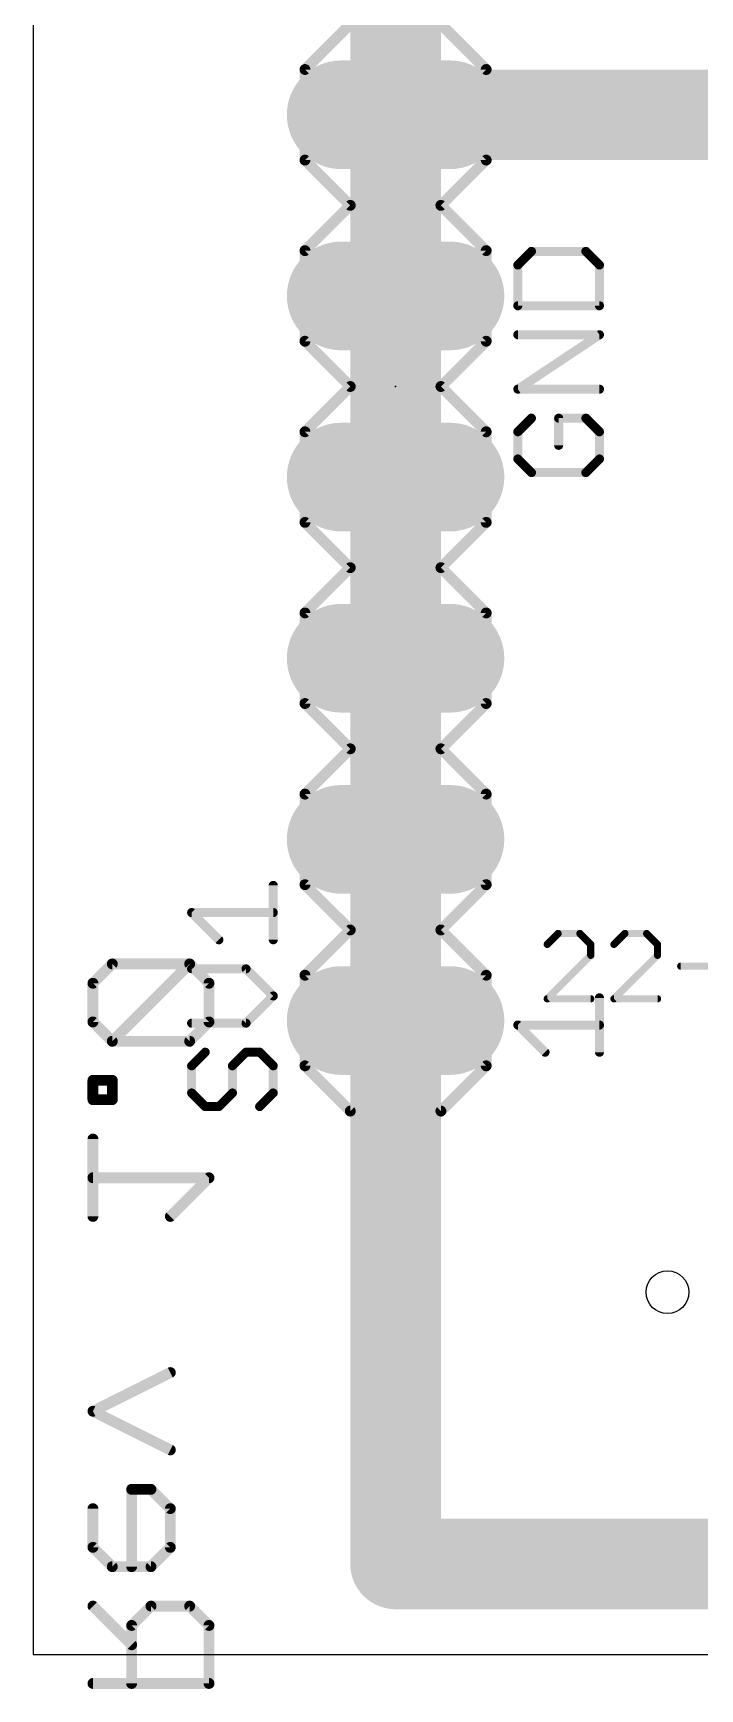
# Model space of a CAD drawing. Extents: x 14 to 39, y 7.1 to 47.
# Drawn here: x 13.97 to 23.31, y 7.14 to 30.36 of the extents above; entities that cross this region are included whole.
import ezdxf

# ---------------------------------------------------------------- set-up
doc = ezdxf.new("R2010")
doc.units = 0
for name, color, linetype in [('16', 175, 'CONTINUOUS'), ('17', 82, 'CONTINUOUS'), ('20', 7, 'CONTINUOUS'), ('21', 253, 'CONTINUOUS'), ('23', 7, 'CONTINUOUS'), ('25', 253, 'CONTINUOUS'), ('27', 253, 'CONTINUOUS'), ('51', 253, 'CONTINUOUS')]:
    doc.layers.add(name, color=color, linetype=linetype)

# ---------------------------------------------------------------- blocks, each defined once
blk = doc.blocks.new('RECT')
blk.add_solid([(-0.5, -0.5), (0.5, -0.5), (-0.5, 0.5), (0.5, 0.5)])
blk = doc.blocks.new('LONGP100')
at = {"const_width": 1}
blk.add_lwpolyline([(-0.5, 0), (0.5, 0)], dxfattribs=at)
at = {"const_width": 0.5}
for points in [[(-0.5, 0.25, 1), (-0.5, -0.25)], [(0.5, -0.25, 1), (0.5, 0.25)]]:
    blk.add_lwpolyline(points, format="xyb", dxfattribs=at)

msp = doc.modelspace()

# ---------------------------------------------------------------- linework, layer by layer
at = {"layer": '16'}
for points, const_width in [([(19.05, 31.75), (19.05, 29.21)], 1.27), ([(24.13, 29.21), (19.05, 29.21)], 1.27), ([(19.05, 26.67), (19.05, 29.21)], 1.27), ([(19.05, 24.13), (19.05, 26.67)], 1.27), ([(19.05, 21.59), (19.05, 24.13)], 1.27), ([(19.05, 19.05), (19.05, 21.59)], 1.27), ([(19.05, 16.51), (19.05, 19.05)], 1.27), ([(15.0794, 17.3037), (14.8082, 17.0325)], 0.1524), ([(16.164, 17.3037), (15.0794, 17.3037)], 0.1524), ([(15.0794, 16.219), (16.164, 17.3037)], 0.1524), ([(16.4352, 17.0325), (16.164, 17.3037)], 0.1524), ([(14.8082, 17.0325), (14.8082, 16.4902)], 0.1524), ([(16.4352, 16.4902), (16.4352, 17.0325)], 0.1524), ([(19.05, 8.89), (19.05, 16.51)], 1.27), ([(14.8082, 16.4902), (15.0794, 16.219)], 0.1524), ([(16.164, 16.219), (16.4352, 16.4902)], 0.1524), ([(15.0794, 16.219), (16.164, 16.219)], 0.1524), ([(15.0794, 15.6716), (14.8082, 15.6716)], 0.1524), ([(14.8082, 15.6716), (14.8082, 15.4004)], 0.1524), ([(15.0794, 15.4004), (15.0794, 15.6716)], 0.1524), ([(14.8082, 15.4004), (15.0794, 15.4004)], 0.1524), ([(14.8082, 13.7633), (14.8082, 14.848)], 0.1524), ([(16.4352, 14.3056), (14.8082, 14.3056)], 0.1524), ([(15.8929, 13.7633), (16.4352, 14.3056)], 0.1524), ([(14.8082, 11.0313), (15.8929, 11.5736)], 0.1524), ([(15.8929, 10.489), (14.8082, 11.0313)], 0.1524), ([(15.6217, 9.9365), (15.3505, 9.9365)], 0.1524), ([(15.3505, 9.9365), (15.3505, 8.8518)], 0.1524), ([(15.8929, 9.6653), (15.6217, 9.9365)], 0.1524), ([(14.8082, 9.6653), (14.8082, 9.123)], 0.1524), ([(15.8929, 9.123), (15.8929, 9.6653)], 0.1524), ([(27.94, 8.89), (19.05, 8.89)], 1.27), ([(14.8082, 9.123), (15.0794, 8.8518)], 0.1524), ([(15.6217, 8.8518), (15.8929, 9.123)], 0.1524), ([(15.0794, 8.8518), (15.6217, 8.8518)], 0.1524), ([(15.3505, 7.757), (14.8082, 8.2993)], 0.1524), ([(15.6217, 8.2993), (15.3505, 8.0282)], 0.1524), ([(16.164, 8.2993), (15.6217, 8.2993)], 0.1524), ([(16.4352, 8.0282), (16.164, 8.2993)], 0.1524), ([(15.3505, 8.0282), (15.3505, 7.2147)], 0.1524), ([(16.4352, 7.2147), (16.4352, 8.0282)], 0.1524), ([(14.8082, 7.2147), (16.4352, 7.2147)], 0.1524)]:
    msp.add_lwpolyline(points, dxfattribs=dict(at, const_width=const_width))
for points, const_width in [([(19.05, 29.5275, 1), (19.05, 28.8925)], 0.635), ([(19.3675, 29.21, 1), (18.7325, 29.21)], 0.635), ([(18.7325, 29.21, 1), (19.3675, 29.21)], 0.635), ([(19.3675, 26.67, 1), (18.7325, 26.67)], 0.635), ([(18.7325, 26.67, 1), (19.3675, 26.67)], 0.635), ([(19.3675, 24.13, 1), (18.7325, 24.13)], 0.635), ([(18.7325, 24.13, 1), (19.3675, 24.13)], 0.635), ([(19.3675, 21.59, 1), (18.7325, 21.59)], 0.635), ([(18.7325, 21.59, 1), (19.3675, 21.59)], 0.635), ([(19.3675, 19.05, 1), (18.7325, 19.05)], 0.635), ([(18.7325, 19.05, 1), (19.3675, 19.05)], 0.635), ([(15.0794, 17.3418, 1), (15.0794, 17.2656)], 0.0762), ([(15.1063, 17.2767, 1), (15.0524, 17.3306)], 0.0762), ([(16.191, 17.3306, 1), (16.1371, 17.2767)], 0.0762), ([(16.191, 17.2767, 1), (16.1371, 17.3306)], 0.0762), ([(16.164, 17.2656, 1), (16.164, 17.3418)], 0.0762), ([(14.8463, 17.0325, 1), (14.7701, 17.0325)], 0.0762), ([(14.7813, 17.0595, 1), (14.8351, 17.0056)], 0.0762), ([(16.4733, 17.0325, 1), (16.3971, 17.0325)], 0.0762), ([(16.4082, 17.0056, 1), (16.4621, 17.0595)], 0.0762), ([(19.3675, 16.51, 1), (18.7325, 16.51)], 0.635), ([(18.7325, 16.51, 1), (19.3675, 16.51)], 0.635), ([(14.8351, 16.5171, 1), (14.7813, 16.4632)], 0.0762), ([(14.7701, 16.4902, 1), (14.8463, 16.4902)], 0.0762), ([(16.3971, 16.4902, 1), (16.4733, 16.4902)], 0.0762), ([(16.4621, 16.4632, 1), (16.4082, 16.5171)], 0.0762), ([(15.0524, 16.246, 1), (15.1063, 16.1921)], 0.0762), ([(15.0794, 16.2571, 1), (15.0794, 16.1809)], 0.0762), ([(15.0524, 16.1921, 1), (15.1063, 16.246)], 0.0762), ([(16.1371, 16.246, 1), (16.191, 16.1921)], 0.0762), ([(16.164, 16.1809, 1), (16.164, 16.2571)], 0.0762), ([(14.8082, 15.7097, 1), (14.8082, 15.6335)], 0.0762), ([(14.8463, 15.6716, 1), (14.7701, 15.6716)], 0.0762), ([(15.1175, 15.6716, 1), (15.0413, 15.6716)], 0.0762), ([(15.0794, 15.6335, 1), (15.0794, 15.7097)], 0.0762), ([(14.8082, 15.4385, 1), (14.8082, 15.3623)], 0.0762), ([(14.7701, 15.4004, 1), (14.8463, 15.4004)], 0.0762), ([(15.0413, 15.4004, 1), (15.1175, 15.4004)], 0.0762), ([(15.0794, 15.3623, 1), (15.0794, 15.4385)], 0.0762), ([(14.8463, 14.848, 1), (14.7701, 14.848)], 0.0762), ([(14.8082, 14.3437, 1), (14.8082, 14.2675)], 0.0762), ([(16.4621, 14.2787, 1), (16.4082, 14.3326)], 0.0762), ([(16.4352, 14.2675, 1), (16.4352, 14.3437)], 0.0762), ([(14.7701, 13.7633, 1), (14.8463, 13.7633)], 0.0762), ([(15.8659, 13.7902, 1), (15.9198, 13.7363)], 0.0762), ([(15.9099, 11.5396, 1), (15.8758, 11.6077)], 0.0762), ([(14.8252, 11.0654, 1), (14.7912, 10.9972)], 0.0762), ([(14.7912, 11.0654, 1), (14.8252, 10.9972)], 0.0762), ([(15.8758, 10.4549, 1), (15.9099, 10.5231)], 0.0762), ([(15.3505, 9.9746, 1), (15.3505, 9.8984)], 0.0762), ([(15.3886, 9.9365, 1), (15.3124, 9.9365)], 0.0762), ([(15.6486, 9.9634, 1), (15.5948, 9.9095)], 0.0762), ([(15.6217, 9.8984, 1), (15.6217, 9.9746)], 0.0762), ([(14.8463, 9.6653, 1), (14.7701, 9.6653)], 0.0762), ([(15.931, 9.6653, 1), (15.8548, 9.6653)], 0.0762), ([(15.8659, 9.6384, 1), (15.9198, 9.6923)], 0.0762), ([(19.05, 9.2075, 1), (19.05, 8.5725)], 0.635), ([(14.8351, 9.1499, 1), (14.7813, 9.096)], 0.0762), ([(14.7701, 9.123, 1), (14.8463, 9.123)], 0.0762), ([(15.8548, 9.123, 1), (15.931, 9.123)], 0.0762), ([(15.9198, 9.096, 1), (15.8659, 9.1499)], 0.0762), ([(18.7325, 8.89, 1), (19.3675, 8.89)], 0.635), ([(15.0794, 8.8899, 1), (15.0794, 8.8137)], 0.0762), ([(15.0524, 8.8249, 1), (15.1063, 8.8788)], 0.0762), ([(15.3124, 8.8518, 1), (15.3886, 8.8518)], 0.0762), ([(15.5948, 8.8788, 1), (15.6486, 8.8249)], 0.0762), ([(15.6217, 8.8137, 1), (15.6217, 8.8899)], 0.0762), ([(14.8351, 8.3263, 1), (14.7813, 8.2724)], 0.0762), ([(15.6217, 8.3374, 1), (15.6217, 8.2612)], 0.0762), ([(15.6486, 8.2724, 1), (15.5948, 8.3263)], 0.0762), ([(16.191, 8.3263, 1), (16.1371, 8.2724)], 0.0762), ([(16.164, 8.2612, 1), (16.164, 8.3374)], 0.0762), ([(15.3886, 8.0282, 1), (15.3124, 8.0282)], 0.0762), ([(15.3236, 8.0551, 1), (15.3775, 8.0012)], 0.0762), ([(16.4733, 8.0282, 1), (16.3971, 8.0282)], 0.0762), ([(16.4082, 8.0012, 1), (16.4621, 8.0551)], 0.0762), ([(15.3236, 7.7301, 1), (15.3775, 7.7839)], 0.0762), ([(14.8082, 7.2528, 1), (14.8082, 7.1766)], 0.0762), ([(15.3124, 7.2147, 1), (15.3886, 7.2147)], 0.0762), ([(16.3971, 7.2147, 1), (16.4733, 7.2147)], 0.0762), ([(16.4352, 7.1766, 1), (16.4352, 7.2528)], 0.0762)]:
    msp.add_lwpolyline(points, format="xyb", dxfattribs=dict(at, const_width=const_width))
at = {"layer": '20'}
for p, q in [((13.97, 46.98), (13.97, 7.62)), ((13.97, 7.62), (39.04, 7.62))]:
    msp.add_line(p, q, dxfattribs=at)
msp.add_circle((22.86, 12.7), 0.3, dxfattribs=at)
at = {"layer": '21'}
for points, const_width in [([(17.78, 29.845), (18.415, 30.48)], 0.1524), ([(19.685, 30.48), (20.32, 29.845)], 0.1524), ([(17.78, 28.575), (17.78, 29.845)], 0.1524), ([(20.32, 29.845), (20.32, 28.575)], 0.1524), ([(18.415, 27.94), (17.78, 28.575)], 0.1524), ([(20.32, 28.575), (19.685, 27.94)], 0.1524), ([(17.78, 27.305), (18.415, 27.94)], 0.1524), ([(19.685, 27.94), (20.32, 27.305)], 0.1524), ([(17.78, 26.035), (17.78, 27.305)], 0.1524), ([(20.32, 27.305), (20.32, 26.035)], 0.1524), ([(17.78, 26.035), (18.415, 25.4)], 0.1524), ([(19.685, 25.4), (20.32, 26.035)], 0.1524), ([(17.78, 24.765), (18.415, 25.4)], 0.1524), ([(19.685, 25.4), (20.32, 24.765)], 0.1524), ([(17.78, 23.495), (17.78, 24.765)], 0.1524), ([(20.32, 24.765), (20.32, 23.495)], 0.1524), ([(17.78, 23.495), (18.415, 22.86)], 0.1524), ([(19.685, 22.86), (20.32, 23.495)], 0.1524), ([(17.78, 22.225), (18.415, 22.86)], 0.1524), ([(19.685, 22.86), (20.32, 22.225)], 0.1524), ([(17.78, 20.955), (17.78, 22.225)], 0.1524), ([(20.32, 22.225), (20.32, 20.955)], 0.1524), ([(18.415, 20.32), (17.78, 20.955)], 0.1524), ([(20.32, 20.955), (19.685, 20.32)], 0.1524), ([(17.78, 19.685), (18.415, 20.32)], 0.1524), ([(19.685, 20.32), (20.32, 19.685)], 0.1524), ([(17.78, 18.415), (17.78, 19.685)], 0.1524), ([(20.32, 19.685), (20.32, 18.415)], 0.1524), ([(18.415, 17.78), (17.78, 18.415)], 0.1524), ([(20.32, 18.415), (19.685, 17.78)], 0.1524), ([(17.78, 17.145), (18.415, 17.78)], 0.1524), ([(19.685, 17.78), (20.32, 17.145)], 0.1524), ([(17.78, 15.875), (17.78, 17.145)], 0.1524), ([(20.32, 17.145), (20.32, 15.875)], 0.1524), ([(21.9075, 16.0655), (21.9075, 16.8282)], 0.127), ([(21.1449, 16.0655), (20.7635, 16.4468)], 0.127), ([(20.7635, 16.4468), (21.9075, 16.4468)], 0.127), ([(17.78, 15.875), (18.415, 15.24)], 0.1524), ([(19.685, 15.24), (20.32, 15.875)], 0.1524), ([(18.415, 15.24), (19.685, 15.24)], 0.1524)]:
    msp.add_lwpolyline(points, dxfattribs=dict(at, const_width=const_width))
for points, const_width in [([(17.8181, 29.845, 1), (17.7419, 29.845)], 0.0762), ([(17.7531, 29.8719, 1), (17.8069, 29.8181)], 0.0762), ([(20.3581, 29.845, 1), (20.2819, 29.845)], 0.0762), ([(20.2931, 29.8181, 1), (20.3469, 29.8719)], 0.0762), ([(17.7419, 28.575, 1), (17.8181, 28.575)], 0.0762), ([(17.8069, 28.6019, 1), (17.7531, 28.5481)], 0.0762), ([(20.2819, 28.575, 1), (20.3581, 28.575)], 0.0762), ([(20.3469, 28.5481, 1), (20.2931, 28.6019)], 0.0762), ([(18.4419, 27.9131, 1), (18.3881, 27.9669)], 0.0762), ([(18.3881, 27.9131, 1), (18.4419, 27.9669)], 0.0762), ([(19.7119, 27.9669, 1), (19.6581, 27.9131)], 0.0762), ([(19.6581, 27.9669, 1), (19.7119, 27.9131)], 0.0762), ([(17.8181, 27.305, 1), (17.7419, 27.305)], 0.0762), ([(17.7531, 27.3319, 1), (17.8069, 27.2781)], 0.0762), ([(20.3581, 27.305, 1), (20.2819, 27.305)], 0.0762), ([(20.2931, 27.2781, 1), (20.3469, 27.3319)], 0.0762), ([(17.7419, 26.035, 1), (17.8181, 26.035)], 0.0762), ([(17.8069, 26.0619, 1), (17.7531, 26.0081)], 0.0762), ([(20.2819, 26.035, 1), (20.3581, 26.035)], 0.0762), ([(20.3469, 26.0081, 1), (20.2931, 26.0619)], 0.0762), ([(18.4419, 25.3731, 1), (18.3881, 25.4269)], 0.0762), ([(18.3881, 25.3731, 1), (18.4419, 25.4269)], 0.0762), ([(19.7119, 25.4269, 1), (19.6581, 25.3731)], 0.0762), ([(19.6581, 25.4269, 1), (19.7119, 25.3731)], 0.0762), ([(17.8181, 24.765, 1), (17.7419, 24.765)], 0.0762), ([(17.7531, 24.7919, 1), (17.8069, 24.7381)], 0.0762), ([(20.3581, 24.765, 1), (20.2819, 24.765)], 0.0762), ([(20.2931, 24.7381, 1), (20.3469, 24.7919)], 0.0762), ([(17.7419, 23.495, 1), (17.8181, 23.495)], 0.0762), ([(17.8069, 23.5219, 1), (17.7531, 23.4681)], 0.0762), ([(20.2819, 23.495, 1), (20.3581, 23.495)], 0.0762), ([(20.3469, 23.4681, 1), (20.2931, 23.5219)], 0.0762), ([(18.4419, 22.8331, 1), (18.3881, 22.8869)], 0.0762), ([(18.3881, 22.8331, 1), (18.4419, 22.8869)], 0.0762), ([(19.7119, 22.8869, 1), (19.6581, 22.8331)], 0.0762), ([(19.6581, 22.8869, 1), (19.7119, 22.8331)], 0.0762), ([(17.8181, 22.225, 1), (17.7419, 22.225)], 0.0762), ([(17.7531, 22.2519, 1), (17.8069, 22.1981)], 0.0762), ([(20.3581, 22.225, 1), (20.2819, 22.225)], 0.0762), ([(20.2931, 22.1981, 1), (20.3469, 22.2519)], 0.0762), ([(17.7419, 20.955, 1), (17.8181, 20.955)], 0.0762), ([(17.8069, 20.9819, 1), (17.7531, 20.9281)], 0.0762), ([(20.2819, 20.955, 1), (20.3581, 20.955)], 0.0762), ([(20.3469, 20.9281, 1), (20.2931, 20.9819)], 0.0762), ([(18.4419, 20.2931, 1), (18.3881, 20.3469)], 0.0762), ([(18.3881, 20.2931, 1), (18.4419, 20.3469)], 0.0762), ([(19.7119, 20.3469, 1), (19.6581, 20.2931)], 0.0762), ([(19.6581, 20.3469, 1), (19.7119, 20.2931)], 0.0762), ([(17.8181, 19.685, 1), (17.7419, 19.685)], 0.0762), ([(17.7531, 19.7119, 1), (17.8069, 19.6581)], 0.0762), ([(20.3581, 19.685, 1), (20.2819, 19.685)], 0.0762), ([(20.2931, 19.6581, 1), (20.3469, 19.7119)], 0.0762), ([(17.7419, 18.415, 1), (17.8181, 18.415)], 0.0762), ([(17.8069, 18.4419, 1), (17.7531, 18.3881)], 0.0762), ([(20.2819, 18.415, 1), (20.3581, 18.415)], 0.0762), ([(20.3469, 18.3881, 1), (20.2931, 18.4419)], 0.0762), ([(18.4419, 17.7531, 1), (18.3881, 17.8069)], 0.0762), ([(18.3881, 17.7531, 1), (18.4419, 17.8069)], 0.0762), ([(19.7119, 17.8069, 1), (19.6581, 17.7531)], 0.0762), ([(19.6581, 17.8069, 1), (19.7119, 17.7531)], 0.0762), ([(17.8181, 17.145, 1), (17.7419, 17.145)], 0.0762), ([(17.7531, 17.1719, 1), (17.8069, 17.1181)], 0.0762), ([(20.3581, 17.145, 1), (20.2819, 17.145)], 0.0762), ([(20.2931, 17.1181, 1), (20.3469, 17.1719)], 0.0762), ([(21.9393, 16.8282, 1), (21.8758, 16.8282)], 0.0635), ([(20.7635, 16.4786, 1), (20.7635, 16.4151)], 0.0635), ([(20.786, 16.4693, 1), (20.7411, 16.4244)], 0.0635), ([(21.9075, 16.4151, 1), (21.9075, 16.4786)], 0.0635), ([(21.1224, 16.043, 1), (21.1673, 16.088)], 0.0635), ([(21.8758, 16.0655, 1), (21.9393, 16.0655)], 0.0635), ([(17.7419, 15.875, 1), (17.8181, 15.875)], 0.0762), ([(17.8069, 15.9019, 1), (17.7531, 15.8481)], 0.0762), ([(20.2819, 15.875, 1), (20.3581, 15.875)], 0.0762), ([(20.3469, 15.8481, 1), (20.2931, 15.9019)], 0.0762), ([(18.415, 15.2781, 1), (18.415, 15.2019)], 0.0762), ([(18.3881, 15.2131, 1), (18.4419, 15.2669)], 0.0762), ([(19.6581, 15.2669, 1), (19.7119, 15.2131)], 0.0762), ([(19.685, 15.2019, 1), (19.685, 15.2781)], 0.0762)]:
    msp.add_lwpolyline(points, format="xyb", dxfattribs=dict(at, const_width=const_width))
at = {"layer": '23'}
msp.add_point((19.05, 25.4), dxfattribs=at)
at = {"layer": '25', "const_width": 0.127}
for points in [[(17.3355, 17.6423), (17.3355, 18.4049)], [(16.5729, 17.6423), (16.1915, 18.0236)], [(16.1915, 18.0236), (17.3355, 18.0236)], [(16.9542, 17.2355), (16.1915, 17.2355)], [(17.3355, 16.8542), (16.9542, 17.2355)], [(16.9542, 16.4729), (17.3355, 16.8542)], [(16.1915, 16.4729), (16.9542, 16.4729)], [(16.3822, 16.0662), (16.1915, 15.8755)], [(16.7635, 15.8755), (16.9542, 16.0662)], [(16.9542, 16.0662), (17.1448, 16.0662)], [(17.1448, 16.0662), (17.3355, 15.8755)], [(16.1915, 15.8755), (16.1915, 15.4942)], [(16.7635, 15.4942), (16.7635, 15.8755)], [(17.3355, 15.8755), (17.3355, 15.4942)], [(16.1915, 15.4942), (16.3822, 15.3035)], [(16.5729, 15.3035), (16.7635, 15.4942)], [(17.3355, 15.4942), (17.1448, 15.3035)], [(16.3822, 15.3035), (16.5729, 15.3035)]]:
    msp.add_lwpolyline(points, dxfattribs=at)
at = {"layer": '25', "const_width": 0.0635}
for points in [[(17.3672, 18.4049, 1), (17.3038, 18.4049)], [(16.1915, 18.0554, 1), (16.1915, 17.9919)], [(16.214, 18.0461, 1), (16.1691, 18.0012)], [(17.3355, 17.9919, 1), (17.3355, 18.0554)], [(16.5504, 17.6198, 1), (16.5953, 17.6647)], [(17.3038, 17.6423, 1), (17.3672, 17.6423)], [(16.1915, 17.2673, 1), (16.1915, 17.2038)], [(16.9766, 17.258, 1), (16.9317, 17.2131)], [(16.9542, 17.2038, 1), (16.9542, 17.2673)], [(17.358, 16.8318, 1), (17.313, 16.8767)], [(17.313, 16.8318, 1), (17.358, 16.8767)], [(16.1915, 16.5046, 1), (16.1915, 16.4411)], [(16.9317, 16.4953, 1), (16.9766, 16.4504)], [(16.9542, 16.4411, 1), (16.9542, 16.5046)], [(16.4046, 16.0437, 1), (16.3597, 16.0886)], [(16.9542, 16.0979, 1), (16.9542, 16.0344)], [(16.9766, 16.0437, 1), (16.9317, 16.0886)], [(17.1673, 16.0886, 1), (17.1224, 16.0437)], [(17.1448, 16.0344, 1), (17.1448, 16.0979)], [(16.2233, 15.8755, 1), (16.1598, 15.8755)], [(16.1691, 15.8979, 1), (16.214, 15.853)], [(16.7953, 15.8755, 1), (16.7318, 15.8755)], [(16.7411, 15.8979, 1), (16.786, 15.853)], [(17.3672, 15.8755, 1), (17.3038, 15.8755)], [(17.313, 15.853, 1), (17.358, 15.8979)], [(16.214, 15.5166, 1), (16.1691, 15.4717)], [(16.786, 15.4717, 1), (16.7411, 15.5166)], [(17.358, 15.4717, 1), (17.313, 15.5166)], [(16.1598, 15.4942, 1), (16.2233, 15.4942)], [(16.3822, 15.3353, 1), (16.3822, 15.2718)], [(16.3597, 15.281, 1), (16.4046, 15.326)], [(16.5504, 15.326, 1), (16.5953, 15.281)], [(16.5729, 15.2718, 1), (16.5729, 15.3353)], [(16.7318, 15.4942, 1), (16.7953, 15.4942)], [(17.1224, 15.326, 1), (17.1673, 15.281)], [(17.3038, 15.4942, 1), (17.3672, 15.4942)]]:
    msp.add_lwpolyline(points, format="xyb", dxfattribs=at)
at = {"layer": '27'}
for points, const_width in [([(20.9542, 27.2949), (20.7635, 27.1043)], 0.127), ([(20.7635, 27.1043), (20.7635, 26.5323)], 0.127), ([(21.7168, 27.2949), (20.9542, 27.2949)], 0.127), ([(21.9075, 27.1043), (21.7168, 27.2949)], 0.127), ([(21.9075, 26.5323), (21.9075, 27.1043)], 0.127), ([(20.7635, 26.5323), (21.9075, 26.5323)], 0.127), ([(20.7635, 25.3629), (21.9075, 26.1255)], 0.127), ([(21.9075, 26.1255), (20.7635, 26.1255)], 0.127), ([(21.9075, 25.3629), (20.7635, 25.3629)], 0.127), ([(20.9542, 24.9562), (20.7635, 24.7655)], 0.127), ([(21.7168, 24.9562), (21.3355, 24.9562)], 0.127), ([(21.3355, 24.9562), (21.3355, 24.5748)], 0.127), ([(21.9075, 24.7655), (21.7168, 24.9562)], 0.127), ([(20.7635, 24.7655), (20.7635, 24.3842)], 0.127), ([(21.9075, 24.3842), (21.9075, 24.7655)], 0.127), ([(20.7635, 24.3842), (20.9542, 24.1935)], 0.127), ([(21.7168, 24.1935), (21.9075, 24.3842)], 0.127), ([(20.9542, 24.1935), (21.7168, 24.1935)], 0.127), ([(21.3281, 17.73), (21.1756, 17.5775)], 0.1016), ([(21.6332, 17.73), (21.3281, 17.73)], 0.1016), ([(21.7857, 17.5775), (21.6332, 17.73)], 0.1016), ([(22.2637, 17.73), (22.1111, 17.5775)], 0.1016), ([(22.5687, 17.73), (22.2637, 17.73)], 0.1016), ([(22.7212, 17.5775), (22.5687, 17.73)], 0.1016), ([(21.1756, 16.8148), (21.7857, 17.4249)], 0.1016), ([(21.7857, 17.4249), (21.7857, 17.5775)], 0.1016), ([(22.1111, 16.8148), (22.7212, 17.4249)], 0.1016), ([(22.7212, 17.4249), (22.7212, 17.5775)], 0.1016), ([(23.0466, 17.2724), (23.6568, 17.2724)], 0.1016), ([(21.7857, 16.8148), (21.1756, 16.8148)], 0.1016), ([(22.7212, 16.8148), (22.1111, 16.8148)], 0.1016)]:
    msp.add_lwpolyline(points, dxfattribs=dict(at, const_width=const_width))
for points, const_width in [([(20.7953, 27.1043, 1), (20.7318, 27.1043)], 0.0635), ([(20.9542, 27.3267, 1), (20.9542, 27.2632)], 0.0635), ([(20.9766, 27.2725, 1), (20.9317, 27.3174)], 0.0635), ([(21.7393, 27.3174, 1), (21.6944, 27.2725)], 0.0635), ([(21.7168, 27.2632, 1), (21.7168, 27.3267)], 0.0635), ([(21.9393, 27.1043, 1), (21.8758, 27.1043)], 0.0635), ([(20.7411, 27.1267, 1), (20.786, 27.0818)], 0.0635), ([(21.885, 27.0818, 1), (21.93, 27.1267)], 0.0635), ([(20.7635, 26.564, 1), (20.7635, 26.5005)], 0.0635), ([(20.7318, 26.5323, 1), (20.7953, 26.5323)], 0.0635), ([(21.8758, 26.5323, 1), (21.9393, 26.5323)], 0.0635), ([(21.9075, 26.5005, 1), (21.9075, 26.564)], 0.0635), ([(20.7635, 26.1573, 1), (20.7635, 26.0938)], 0.0635), ([(21.9251, 26.0991, 1), (21.8899, 26.152)], 0.0635), ([(21.9075, 26.0938, 1), (21.9075, 26.1573)], 0.0635), ([(20.7635, 25.3946, 1), (20.7635, 25.3311)], 0.0635), ([(20.7459, 25.3893, 1), (20.7811, 25.3365)], 0.0635), ([(21.9075, 25.3311, 1), (21.9075, 25.3946)], 0.0635), ([(20.9766, 24.9337, 1), (20.9317, 24.9786)], 0.0635), ([(21.3355, 24.9879, 1), (21.3355, 24.9244)], 0.0635), ([(21.3673, 24.9562, 1), (21.3038, 24.9562)], 0.0635), ([(21.7393, 24.9786, 1), (21.6944, 24.9337)], 0.0635), ([(21.7168, 24.9244, 1), (21.7168, 24.9879)], 0.0635), ([(20.7953, 24.7655, 1), (20.7318, 24.7655)], 0.0635), ([(20.7411, 24.7879, 1), (20.786, 24.743)], 0.0635), ([(21.9393, 24.7655, 1), (21.8758, 24.7655)], 0.0635), ([(21.885, 24.743, 1), (21.93, 24.7879)], 0.0635), ([(20.786, 24.4066, 1), (20.7411, 24.3617)], 0.0635), ([(20.7318, 24.3842, 1), (20.7953, 24.3842)], 0.0635), ([(21.3038, 24.5748, 1), (21.3673, 24.5748)], 0.0635), ([(21.8758, 24.3842, 1), (21.9393, 24.3842)], 0.0635), ([(21.93, 24.3617, 1), (21.885, 24.4066)], 0.0635), ([(20.9542, 24.2252, 1), (20.9542, 24.1618)], 0.0635), ([(20.9317, 24.171, 1), (20.9766, 24.216)], 0.0635), ([(21.6944, 24.216, 1), (21.7393, 24.171)], 0.0635), ([(21.7168, 24.1618, 1), (21.7168, 24.2252)], 0.0635), ([(21.3281, 17.7554, 1), (21.3281, 17.7046)], 0.0508), ([(21.3461, 17.712, 1), (21.3102, 17.7479)], 0.0508), ([(21.6512, 17.7479, 1), (21.6152, 17.712)], 0.0508), ([(21.6332, 17.7046, 1), (21.6332, 17.7554)], 0.0508), ([(22.2637, 17.7554, 1), (22.2637, 17.7046)], 0.0508), ([(22.2816, 17.712, 1), (22.2457, 17.7479)], 0.0508), ([(22.5867, 17.7479, 1), (22.5508, 17.712)], 0.0508), ([(22.5687, 17.7046, 1), (22.5687, 17.7554)], 0.0508), ([(21.1576, 17.5954, 1), (21.1936, 17.5595)], 0.0508), ([(21.8111, 17.5775, 1), (21.7603, 17.5775)], 0.0508), ([(21.7603, 17.4249, 1), (21.8111, 17.4249)], 0.0508), ([(21.7678, 17.5595, 1), (21.8037, 17.5954)], 0.0508), ([(21.8037, 17.407, 1), (21.7678, 17.4429)], 0.0508), ([(22.0932, 17.5954, 1), (22.1291, 17.5595)], 0.0508), ([(22.7466, 17.5775, 1), (22.6958, 17.5775)], 0.0508), ([(22.6958, 17.4249, 1), (22.7466, 17.4249)], 0.0508), ([(22.7033, 17.5595, 1), (22.7392, 17.5954)], 0.0508), ([(22.7392, 17.407, 1), (22.7033, 17.4429)], 0.0508), ([(23.0466, 17.2978, 1), (23.0466, 17.247)], 0.0508), ([(21.1576, 16.8328, 1), (21.1936, 16.7968)], 0.0508), ([(21.1756, 16.8402, 1), (21.1756, 16.7894)], 0.0508), ([(21.7857, 16.7894, 1), (21.7857, 16.8402)], 0.0508), ([(22.1111, 16.8402, 1), (22.1111, 16.7894)], 0.0508), ([(22.0932, 16.8328, 1), (22.1291, 16.7968)], 0.0508), ([(22.7212, 16.7894, 1), (22.7212, 16.8402)], 0.0508)]:
    msp.add_lwpolyline(points, format="xyb", dxfattribs=dict(at, const_width=const_width))

# ---------------------------------------------------------------- block references
at = {"layer": '17', "xscale": 1.524, "yscale": 1.524, "rotation": 180}
for p in [(19.05, 29.21), (19.05, 29.21), (19.05, 26.67), (19.05, 26.67), (19.05, 24.13), (19.05, 24.13), (19.05, 21.59), (19.05, 21.59), (19.05, 19.05), (19.05, 19.05), (19.05, 16.51), (19.05, 16.51)]:
    msp.add_blockref('LONGP100', p, dxfattribs=at)
at = {"layer": '51', "xscale": 0.508, "yscale": 0.508, "rotation": 90}
for p in [(19.05, 29.21), (19.05, 26.67), (19.05, 24.13), (19.05, 21.59), (19.05, 19.05), (19.05, 16.51)]:
    msp.add_blockref('RECT', p, dxfattribs=at)

doc.saveas('drawing.dxf')
